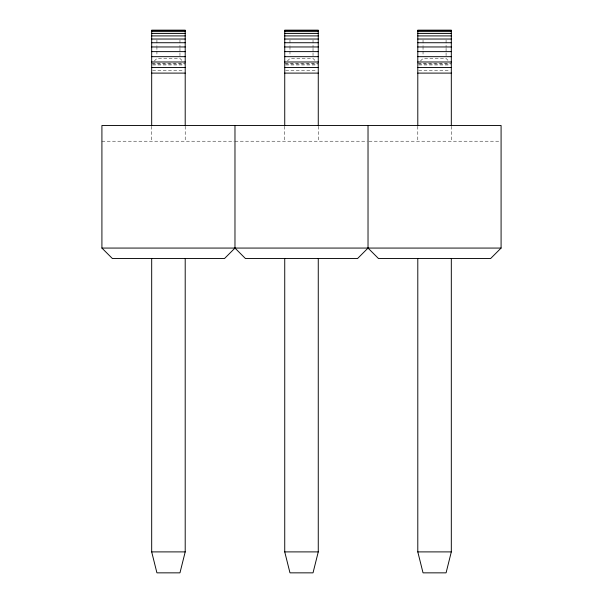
<?xml version="1.0" encoding="UTF-8"?>
<svg xmlns="http://www.w3.org/2000/svg" width="603" height="603" viewBox="0 0 603 603"><rect width="100%" height="100%" fill="white"/><g stroke="black" fill="none" stroke-linecap="round" stroke-linejoin="round"><path stroke-width="0.45" stroke-dasharray="3.02 2.26" d="M154.3 61.054L156.923 58.438L179.965 58.438L182.588 61.054M287.36 61.054L289.975 58.438L313.025 58.438L315.64 61.054M420.412 61.054L423.035 58.438L446.077 58.438L448.7 61.054M151.685 63.677L185.204 63.677M284.737 63.677L318.263 63.677M417.796 63.677L451.315 63.677M152.612 64.001L185.204 64.001M285.671 64.001L318.263 64.001M418.723 64.001L451.315 64.001M152.612 64.943L184.277 64.943M285.671 64.943L317.329 64.943M418.723 64.943L450.388 64.943M152.612 70.664L184.277 70.664M285.671 70.664L317.329 70.664M418.723 70.664L450.388 70.664M101.915 141.208L234.032 141.208M234.974 141.208L367.091 141.208M368.968 141.208L500.143 141.208M451.315 126.276L451.315 141.208M446.077 40.002L446.077 47.373M446.077 48.293L446.077 51.986M446.077 52.906L446.077 55.672M423.035 40.002L423.035 45.526M423.035 46.454L423.035 50.139M423.035 51.059L423.035 55.672M417.796 126.276L417.796 141.208M318.263 126.276L318.263 141.208M313.025 40.002L313.025 47.373M313.025 48.293L313.025 51.986M313.025 52.906L313.025 55.672M289.975 40.002L289.975 45.526M289.975 46.454L289.975 50.139M289.975 51.059L289.975 55.672M284.737 126.276L284.737 141.208M185.204 126.276L185.204 141.208M179.965 40.002L179.965 47.373M179.965 48.293L179.965 51.986M179.965 52.906L179.965 55.672M156.923 40.002L156.923 45.526M156.923 46.454L156.923 50.139M156.923 51.059L156.923 55.672M151.685 126.276L151.685 141.208"/><path stroke-width="0.9" d="M185.204 258.544L185.204 551.896L179.965 572.85L156.923 572.85L151.685 551.896L151.685 258.544M318.263 258.544L318.263 551.896L313.025 572.85L289.975 572.85L284.737 551.896L284.737 258.544M451.315 258.544L451.315 551.896L446.077 572.85L423.035 572.85L417.796 551.896L417.796 258.544M234.974 125.492L234.974 248.067L224.497 258.544L112.392 258.544L101.915 248.067L101.915 125.492L501.085 125.492L501.085 248.067L490.608 258.544L378.503 258.544L368.026 248.067L368.026 125.492M368.026 248.067L357.549 258.544L245.451 258.544L234.974 248.067M151.685 30.519L185.204 30.519M284.737 30.519L318.263 30.519M417.796 30.519L451.315 30.519M151.685 31.612L185.204 31.612M284.737 31.612L318.263 31.612M417.796 31.612L451.315 31.612M151.685 33.421L185.204 33.421M284.737 33.421L318.263 33.421M417.796 33.421L451.315 33.421M151.685 35.909L185.204 35.909M284.737 35.909L318.263 35.909M417.796 35.909L451.315 35.909M151.685 39.029L185.204 39.029M284.737 39.029L318.263 39.029M417.796 39.029L451.315 39.029M151.685 42.73L185.204 42.73M284.737 42.73L318.263 42.73M417.796 42.73L451.315 42.73M151.685 46.959L185.204 46.959M284.737 46.959L318.263 46.959M417.796 46.959L451.315 46.959M151.685 51.624L185.204 51.624M284.737 51.624L318.263 51.624M417.796 51.624L451.315 51.624M151.685 56.667L185.204 56.667M284.737 56.667L318.263 56.667M417.796 56.667L451.315 56.667M151.685 61.988L185.204 61.988M284.737 61.988L318.263 61.988M417.796 61.988L451.315 61.988M151.685 67.498L185.204 67.498M284.737 67.498L318.263 67.498M417.796 67.498L451.315 67.498M151.685 73.106L185.204 73.106M284.737 73.106L318.263 73.106M417.796 73.106L451.315 73.106M101.915 248.067L501.085 248.067M151.685 551.896L185.204 551.896M284.737 551.896L318.263 551.896M417.796 551.896L451.315 551.896M451.315 125.349L451.315 30.15L417.796 30.15L417.796 125.349M318.263 125.349L318.263 30.15L284.737 30.15L284.737 125.349M185.204 125.349L185.204 30.15L151.685 30.15L151.685 125.349"/></g></svg>
